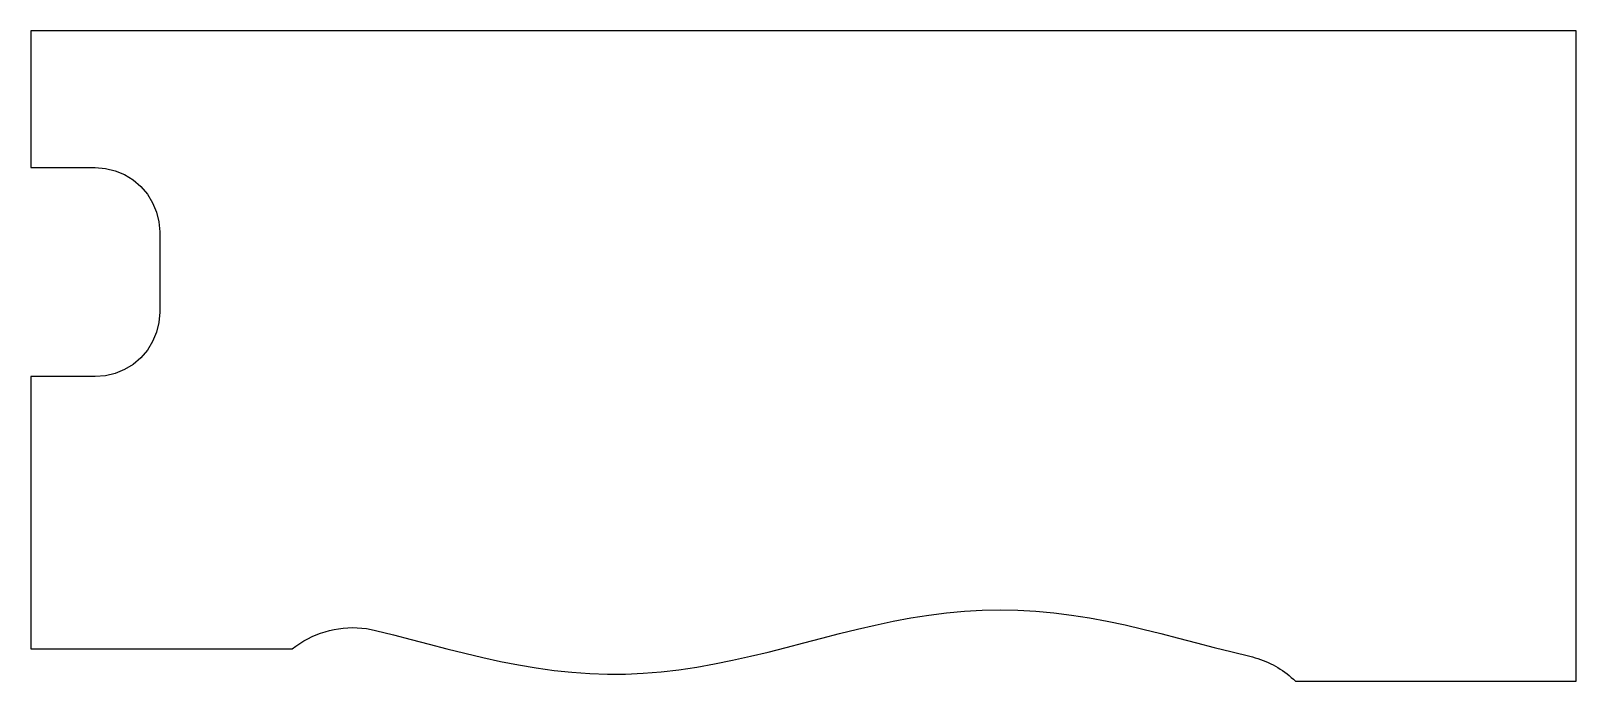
# Model space of a CAD drawing. Header units: inches. Extents: x 0 to 48, y 28.8 to 49.
import ezdxf

# ---------------------------------------------------------------- set-up
doc = ezdxf.new("R2010")
doc.units = ezdxf.units.IN

msp = doc.modelspace()

# ---------------------------------------------------------------- linework, layer by layer
msp.add_lwpolyline([(48, 49), (0, 49), (0, 44.75), (2, 44.75), (2.313, 44.725), (2.618, 44.652), (2.908, 44.532), (3.176, 44.368), (3.414, 44.164), (3.618, 43.926), (3.782, 43.658), (3.902, 43.368), (3.975, 43.063), (4, 42.75), (4, 40.25), (3.975, 39.937), (3.902, 39.632), (3.782, 39.342), (3.618, 39.074), (3.414, 38.836), (3.176, 38.632), (2.908, 38.468), (2.618, 38.348), (2.313, 38.275), (2, 38.25), (0, 38.25), (0, 29.786), (8.119, 29.786), (8.119, 29.786), (8.234, 29.873), (8.353, 29.955), (8.476, 30.032), (8.602, 30.102), (8.732, 30.166), (8.865, 30.224), (9, 30.275), (9.137, 30.32), (9.277, 30.358), (9.418, 30.389), (9.56, 30.413), (9.704, 30.431), (9.848, 30.442), (9.992, 30.445), (10.137, 30.442), (10.281, 30.432), (10.424, 30.415), (10.567, 30.391), (10.708, 30.36), (10.708, 30.36), (11.262, 30.221), (11.817, 30.078), (12.371, 29.933), (12.925, 29.789), (13.48, 29.65), (14.034, 29.518), (14.588, 29.396), (15.143, 29.287), (15.697, 29.193), (16.251, 29.116), (16.806, 29.058), (17.36, 29.019), (17.914, 29.001), (18.469, 29.004), (19.023, 29.028), (19.577, 29.073), (20.131, 29.136), (20.686, 29.218), (21.24, 29.317), (21.794, 29.43), (22.349, 29.554), (22.903, 29.688), (23.457, 29.829), (24.012, 29.973), (24.566, 30.118), (25.12, 30.261), (25.675, 30.397), (26.229, 30.526), (26.783, 30.643), (27.337, 30.747), (27.892, 30.836), (28.446, 30.906), (29, 30.958), (29.555, 30.989), (30.109, 31), (30.663, 30.99), (31.218, 30.958), (31.772, 30.907), (32.326, 30.837), (32.881, 30.749), (33.435, 30.645), (33.989, 30.528), (34.543, 30.399), (35.098, 30.263), (35.652, 30.12), (36.206, 29.976), (36.761, 29.831), (37.315, 29.691), (37.869, 29.556), (37.869, 29.556), (37.952, 29.536), (38.035, 29.512), (38.117, 29.487), (38.198, 29.459), (38.278, 29.429), (38.357, 29.397), (38.436, 29.362), (38.513, 29.325), (38.589, 29.286), (38.664, 29.245), (38.738, 29.202), (38.811, 29.156), (38.882, 29.109), (38.952, 29.059), (39.021, 29.008), (39.088, 28.954), (39.153, 28.899), (39.217, 28.842), (39.279, 28.783), (48, 28.783), (48, 49)], close=True)

doc.saveas('drawing.dxf')
